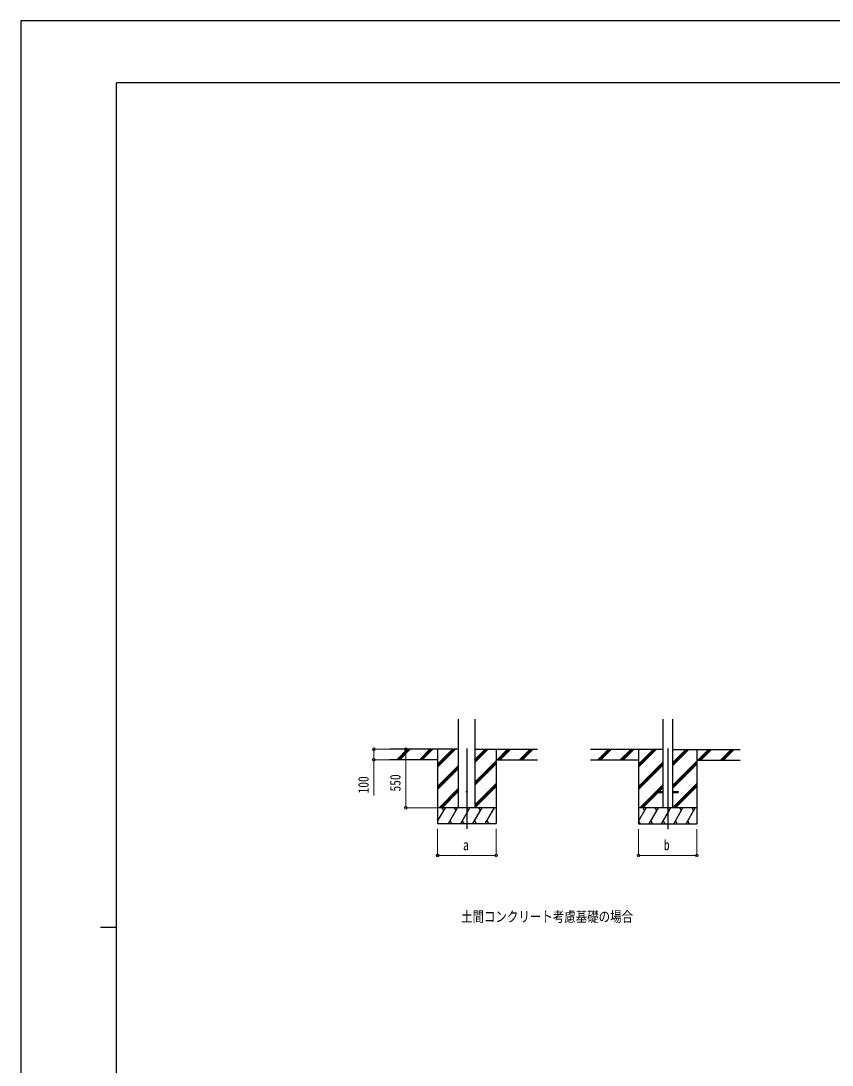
# Model space of a CAD drawing. Units: millimetres, scale not verified. Extents: x -12615 to 12615, y -8910 to 8910.
# Drawn here: x -12615 to -4977, y -925 to 8910 of the extents above; entities that cross this region are included whole.
import ezdxf
from ezdxf.enums import TextEntityAlignment as Align

# ---------------------------------------------------------------- set-up
doc = ezdxf.new("R2010")
doc.units = ezdxf.units.MM
doc.header["$LTSCALE"] = 50
for name, color, linetype in [('0-2_USER1', 3, 'Continuous'), ('0-3_YKK_12', 2, 'Continuous'), ('0-5_YKK_A1', 4, 'Continuous'), ('0-7_YKK_ZWAK', 7, 'Continuous')]:
    doc.layers.add(name, color=color, linetype=linetype)
doc.layers.add('0-6_YKK_D', color=6, linetype='Continuous', lineweight=18)
doc.styles.add('ＭＳ ゴシック', font='')
doc.styles.get('ＭＳ ゴシック').set_extended_font_data('MS Gothic')

msp = doc.modelspace()

# ---------------------------------------------------------------- linework, layer by layer
at = {"layer": '0-3_YKK_12'}
for p, q in [((-8415.94, 2058.23), (-8415.94, 1299.02)), ((-6524.94, 2057.23), (-6524.94, 1298.02))]:
    msp.add_line(p, q, dxfattribs=at)
at = {"layer": '0-5_YKK_A1'}
for p, q in [((-8493.69, 1499.02), (-8493.69, 2334.37)), ((-8338.19, 1499.02), (-8338.19, 2334.37)), ((-6570.14, 2333.37), (-6570.14, 1498.02)), ((-6479.74, 2333.37), (-6479.74, 1498.02)), ((-8493.69, 2049.02), (-9141.89, 2049.02)), ((-9075.2, 1950.42), (-8976.61, 2049.02)), ((-9062.47, 1949.02), (-8962.47, 2049.02)), ((-9048.32, 1949.02), (-8948.32, 2049.02)), ((-8863.07, 1950.42), (-8764.48, 2049.02)), ((-8850.33, 1949.02), (-8750.33, 2049.02)), ((-8836.19, 1949.02), (-8736.19, 2049.02)), ((-8690.94, 2049.02), (-8690.94, 1349.02)), ((-8690.94, 1882.14), (-8524.06, 2049.02)), ((-8690.94, 1896.28), (-8538.2, 2049.02)), ((-8690.94, 1910.42), (-8552.34, 2049.02)), ((-8338.19, 1926.52), (-8215.69, 2049.02)), ((-8338.19, 1940.66), (-8229.83, 2049.02)), ((-8338.19, 1954.8), (-8243.98, 2049.02)), ((-8338.19, 2049.02), (-7750.32, 2049.02)), ((-8140.94, 2049.02), (-8140.94, 1349.02)), ((-8131.84, 1949.02), (-8031.84, 2049.02)), ((-8117.7, 1949.02), (-8017.7, 2049.02)), ((-8103.56, 1949.02), (-8003.56, 2049.02)), ((-7919.71, 1949.02), (-7819.71, 2049.02)), ((-7905.57, 1949.02), (-7805.57, 2049.02)), ((-7891.43, 1949.02), (-7791.43, 2049.02)), ((-6570.14, 2048.02), (-7250.89, 2048.02)), ((-7184.2, 1949.42), (-7085.61, 2048.02)), ((-7171.47, 1948.02), (-7071.46, 2048.02)), ((-7157.32, 1948.02), (-7057.32, 2048.02)), ((-6972.07, 1949.42), (-6873.47, 2048.02)), ((-6959.33, 1948.02), (-6859.33, 2048.02)), ((-6945.19, 1948.02), (-6845.19, 2048.02)), ((-6799.94, 2048.02), (-6799.94, 1348.02)), ((-6799.94, 1881.14), (-6633.06, 2048.02)), ((-6799.94, 1895.28), (-6647.2, 2048.02)), ((-6799.94, 1909.42), (-6661.34, 2048.02)), ((-6479.74, 1892.97), (-6324.69, 2048.02)), ((-6479.74, 1907.11), (-6338.83, 2048.02)), ((-6479.74, 1921.26), (-6352.97, 2048.02)), ((-6479.74, 2048.02), (-5841.73, 2048.02)), ((-6249.94, 2048.02), (-6249.94, 1348.02)), ((-6240.84, 1948.02), (-6140.84, 2048.02)), ((-6226.7, 1948.02), (-6126.7, 2048.02)), ((-6212.56, 1948.02), (-6112.56, 2048.02)), ((-6028.71, 1948.02), (-5928.71, 2048.02)), ((-6014.57, 1948.02), (-5914.57, 2048.02)), ((-6000.43, 1948.02), (-5900.43, 2048.02)), ((-8690.94, 1949.02), (-9141.89, 1949.02)), ((-8690.94, 1698.29), (-8493.69, 1895.54)), ((-8690.94, 1684.15), (-8493.69, 1881.4)), ((-8338.19, 1742.67), (-8140.94, 1939.92)), ((-8338.19, 1728.53), (-8140.94, 1925.78)), ((-8338.19, 1714.39), (-8140.94, 1911.64)), ((-8140.94, 1949.02), (-7750.32, 1949.02)), ((-6799.94, 1948.02), (-7250.89, 1948.02)), ((-6799.94, 1697.29), (-6570.14, 1927.09)), ((-6799.94, 1683.15), (-6570.14, 1912.95)), ((-6799.94, 1669.01), (-6570.14, 1898.81)), ((-6479.74, 1709.13), (-6249.94, 1938.92)), ((-6479.74, 1694.98), (-6249.94, 1924.78)), ((-6479.74, 1680.84), (-6249.94, 1910.64)), ((-6249.94, 1948.02), (-5841.73, 1948.02)), ((-8690.94, 1670.01), (-8493.69, 1867.26)), ((-8678.08, 1499.02), (-8493.69, 1683.41)), ((-8338.19, 1530.54), (-8140.94, 1727.79)), ((-8338.19, 1516.4), (-8140.94, 1713.65)), ((-8338.19, 1502.26), (-8140.94, 1699.51)), ((-6787.08, 1498.02), (-6570.14, 1714.96)), ((-6618.44, 1652.52), (-6570.14, 1700.82)), ((-6604.3, 1652.52), (-6570.14, 1686.67)), ((-6478.72, 1498.02), (-6249.94, 1726.79)), ((-6464.57, 1498.02), (-6249.94, 1712.65)), ((-6450.43, 1498.02), (-6249.94, 1698.51)), ((-8663.94, 1499.02), (-8493.69, 1669.27)), ((-8649.8, 1499.02), (-8493.69, 1655.12)), ((-6772.94, 1498.02), (-6624.94, 1646.02)), ((-6758.8, 1498.02), (-6613.3, 1643.52)), ((-6624.94, 1652.52), (-6624.94, 1643.52)), ((-6624.94, 1652.52), (-6570.14, 1652.52)), ((-6624.94, 1643.52), (-6570.14, 1643.52)), ((-6479.74, 1652.52), (-6424.94, 1652.52)), ((-6479.74, 1643.52), (-6424.94, 1643.52)), ((-6424.94, 1652.52), (-6424.94, 1643.52)), ((-8140.94, 1499.02), (-8690.94, 1499.02)), ((-8690.94, 1373.57), (-8618.51, 1499.02)), ((-8633.51, 1473.04), (-8648.51, 1499.02)), ((-8589.64, 1349.02), (-8503.04, 1499.02)), ((-8518.04, 1473.04), (-8533.04, 1499.02)), ((-8474.17, 1349.02), (-8387.57, 1499.02)), ((-8402.57, 1473.04), (-8417.57, 1499.02)), ((-8358.7, 1349.02), (-8272.1, 1499.02)), ((-8287.1, 1473.04), (-8302.1, 1499.02)), ((-8243.23, 1349.02), (-8156.63, 1499.02)), ((-8186.63, 1499.02), (-8186.63, 1499.02)), ((-6249.94, 1498.02), (-6799.94, 1498.02)), ((-6799.94, 1372.57), (-6727.51, 1498.02)), ((-6742.51, 1472.04), (-6757.51, 1498.02)), ((-6698.64, 1348.02), (-6612.04, 1498.02)), ((-6627.04, 1472.04), (-6642.04, 1498.02)), ((-6583.17, 1348.02), (-6496.57, 1498.02)), ((-6511.57, 1472.04), (-6526.57, 1498.02)), ((-6467.7, 1348.02), (-6381.1, 1498.02)), ((-6396.1, 1472.04), (-6411.1, 1498.02)), ((-6352.23, 1348.02), (-6265.63, 1498.02)), ((-6280.63, 1472.04), (-6295.63, 1498.02)), ((-8690.94, 1349.02), (-8140.94, 1349.02)), ((-8574.65, 1375), (-8559.65, 1349.02)), ((-8459.18, 1375), (-8444.18, 1349.02)), ((-8343.7, 1375), (-8328.7, 1349.02)), ((-8228.24, 1375), (-8213.24, 1349.02)), ((-6799.94, 1348.02), (-6249.94, 1348.02)), ((-6799.11, 1374), (-6784.12, 1348.02)), ((-6683.64, 1374), (-6668.65, 1348.02)), ((-6568.17, 1374), (-6553.18, 1348.02)), ((-6452.7, 1374), (-6437.7, 1348.02)), ((-6337.23, 1374), (-6322.24, 1348.02))]:
    msp.add_line(p, q, dxfattribs=at)
msp.add_circle((-8415.94, 1649.02), 5, dxfattribs=at)
at = {"layer": '0-6_YKK_D'}
for p, q in [((-9142.89, 2049.02), (-9291.94, 2049.02)), ((-8990.94, 2049.02), (-8990.94, 1499.02)), ((-9142.89, 1949.02), (-9291.94, 1949.02)), ((-8691.94, 1499.02), (-8991.94, 1499.02)), ((-8690.94, 1299.02), (-8690.94, 1048.02)), ((-8140.94, 1299.02), (-8140.94, 1048.02)), ((-6799.94, 1298.02), (-6799.94, 1048.02)), ((-6249.94, 1298.02), (-6249.94, 1048.02)), ((-8690.94, 1049.02), (-8140.94, 1049.02)), ((-6799.94, 1049.02), (-6249.94, 1049.02))]:
    msp.add_line(p, q, dxfattribs=at)
msp.add_lwpolyline([(-9290.94, 2049.02), (-9290.94, 1949.02), (-9290.94, 1613.22)], dxfattribs=at)
for centre in [(-9290.94, 2049.02), (-8990.94, 2049.02), (-9290.94, 1949.02), (-8990.94, 1499.02), (-8690.94, 1049.02), (-8140.94, 1049.02), (-6799.94, 1049.02), (-6249.94, 1049.02)]:
    msp.add_circle(centre, 12.75, dxfattribs=at)
at = {"layer": '0-7_YKK_ZWAK'}
for p, q in [((11685.06, 8325), (-11714.94, 8325)), ((-11714.94, -7575), (-11714.94, 8325)), ((-11864.94, 375), (-11714.94, 375))]:
    msp.add_line(p, q, dxfattribs=at)
msp.add_lwpolyline([(-12615, -8910), (12615, -8910), (12615, 8910), (-12615, 8910)], close=True, dxfattribs=at)

# ---------------------------------------------------------------- texts
at = {"layer": '0-2_USER1', "style": 'ＭＳ ゴシック', "width": 0.8}
msp.add_text('土間コンクリート考慮基礎の場合', height=98.97, dxfattribs=at).set_placement((-8471, 394), align=Align.BOTTOM_LEFT)
at = {"layer": '0-6_YKK_D', "style": 'ＭＳ ゴシック', "width": 0.8}
for s, p in [('100', (-9310.94, 1633.22)), ('550', (-9010.94, 1651.62))]:
    msp.add_text(s, height=98.97, rotation=90, dxfattribs=at).set_placement(p, align=Align.BOTTOM_LEFT)
for s, p in [('b', (-6560.94, 1069.02)), ('a', (-8451.94, 1069.02))]:
    msp.add_text(s, height=98.97, dxfattribs=at).set_placement(p, align=Align.BOTTOM_LEFT)

doc.saveas('drawing.dxf')
